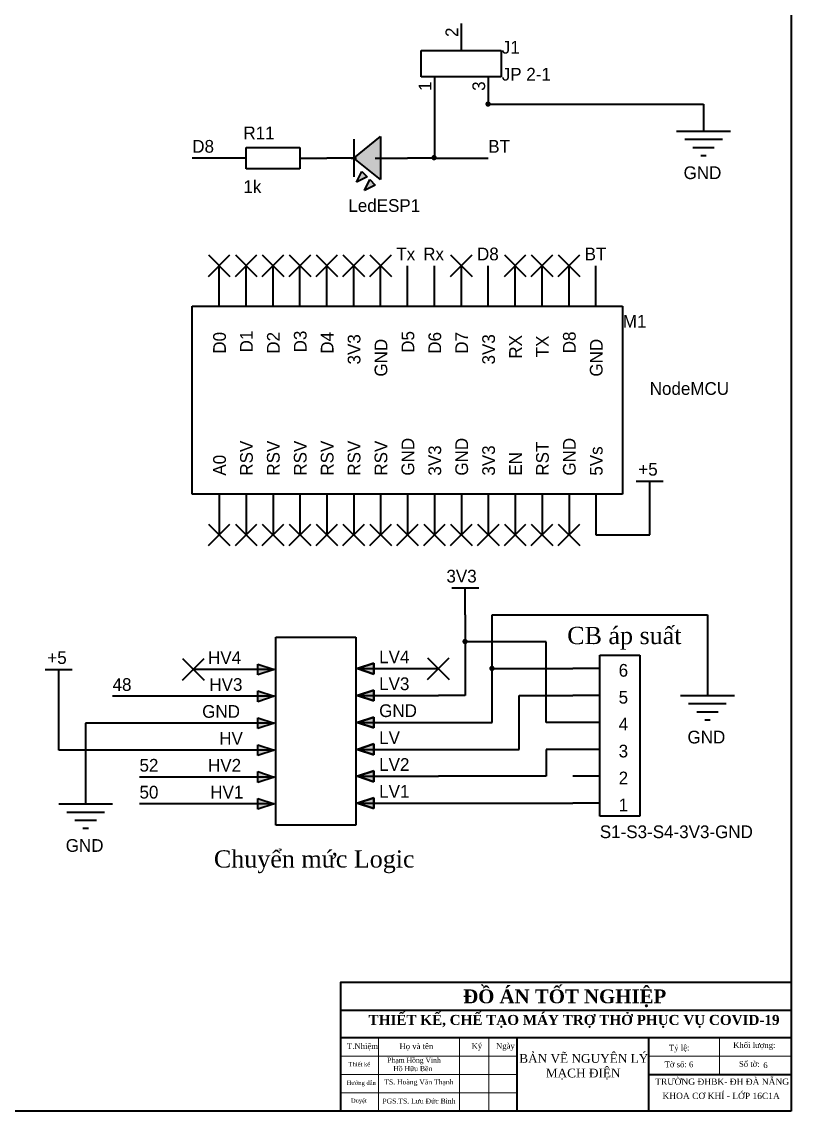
# Model space of a CAD drawing. Header units: inches. Extents: x -122986 to 27550, y -4965 to 6170.
# Drawn here: x 9029 to 9336.3, y 390.3 to 825.4 of the extents above; entities that cross this region are included whole.
import ezdxf

# ---------------------------------------------------------------- set-up
doc = ezdxf.new("R2010")
doc.units = ezdxf.units.IN
doc.header["$LTSCALE"] = 2
doc.header["$MEASUREMENT"] = 0
for name, color, linetype, lineweight in [('1 mãnh', 7, 'Continuous', 5), ('1 Đậm', 7, 'Continuous', 50), ('đường nhạt', 5, 'Continuous', 25)]:
    doc.layers.add(name, color=color, linetype=linetype, lineweight=lineweight)
doc.layers.add('d-manh', color=2, linetype='Continuous')
doc.styles.add('SON', font='times.ttf')
doc.styles.add('TCVN', font='times.ttf', dxfattribs={"height": 2.5})
doc.styles.add('telex', font='VTIMEN.TTF', dxfattribs={"height": 8})
doc.styles.add('vn', font='VTIMEN.TTF', dxfattribs={"height": 4})

msp = doc.modelspace()

# ---------------------------------------------------------------- hatches: boundary and pattern name
at = {"layer": '1 mãnh', "lineweight": 13, "ltscale": 15}
h = msp.add_hatch(color=256, dxfattribs=at)
h.dxf.hatch_style = 1
h.paths.add_polyline_path([(9214.166, 792.522), (9215.241, 792.522), (9216.315, 792.522, 1)])
h.paths.add_polyline_path([(9216.315, 792.522), (9215.241, 792.522), (9215.241, 791.448, 0.4142136)])
h.paths.add_polyline_path([(9215.241, 792.522), (9214.166, 792.522, 0.4142136), (9215.241, 791.448)])
h = msp.add_hatch(color=5, dxfattribs=at)
h.dxf.hatch_style = 1
h.paths.add_polyline_path([(9172.338, 779.534), (9161.59, 770.936), (9172.338, 762.338)])
h.paths.add_polyline_path([(9164.815, 765.562), (9162.665, 761.263), (9166.964, 763.413)])
h.paths.add_polyline_path([(9168.039, 762.338), (9165.889, 758.039), (9170.188, 760.188)])
h = msp.add_hatch(color=256, dxfattribs=at)
h.dxf.hatch_style = 1
h.paths.add_polyline_path([(9192.585, 771.117), (9193.66, 771.117), (9194.735, 771.117, 1)])
h.paths.add_polyline_path([(9194.735, 771.117), (9193.66, 771.117), (9193.66, 770.042, 0.4142136)])
h.paths.add_polyline_path([(9193.66, 771.117), (9192.585, 771.117, 0.4142136), (9193.66, 770.042)])
h = msp.add_hatch(color=256, dxfattribs=at)
h.dxf.hatch_style = 1
h.paths.add_polyline_path([(9204.981, 577.871), (9206.055, 577.871), (9207.13, 577.871, 1)])
h.paths.add_polyline_path([(9207.13, 577.871), (9206.055, 577.871), (9206.055, 576.796, 0.4142136)])
h.paths.add_polyline_path([(9206.055, 577.871), (9204.981, 577.871, 0.4142136), (9206.055, 576.796)])
h = msp.add_hatch(color=256, dxfattribs=at)
h.dxf.hatch_style = 1
h.paths.add_polyline_path([(9215.728, 567.124), (9216.803, 567.124), (9217.878, 567.124, 1)])
h.paths.add_polyline_path([(9217.878, 567.124), (9216.803, 567.124), (9216.803, 566.049, 0.4142136)])
h.paths.add_polyline_path([(9216.803, 567.124), (9215.728, 567.124, 0.4142136), (9216.803, 566.049)])

# ---------------------------------------------------------------- linework, layer by layer
at = {"lineweight": 20, "ltscale": 2}
for p, q in [((9171.464, 390.277), (9171.464, 419.652)), ((9203.883, 390.277), (9203.883, 419.652)), ((9215.587, 390.277), (9215.587, 419.652)), ((9307.686, 404.964), (9307.686, 419.652)), ((9156.321, 412.308), (9226.832, 412.308)), ((9279.429, 412.308), (9336.321, 412.308)), ((9156.321, 404.964), (9226.832, 404.964)), ((9156.321, 397.621), (9226.832, 397.621))]:
    msp.add_line(p, q, dxfattribs=at)
at = {"layer": '1 Đậm', "lineweight": 40}
for p, q in [((9336.321, 1230.277), (9336.321, 390.277)), ((9204.581, 813.926), (9204.581, 824.674)), ((9188.46, 813.933), (9220.52, 813.933)), ((9188.46, 803.359), (9188.46, 813.933)), ((9220.52, 813.933), (9220.52, 803.359)), ((9220.52, 803.359), (9188.46, 803.359)), ((9193.833, 803.179), (9193.833, 792.431)), ((9215.328, 803.179), (9215.328, 792.431)), ((9215.328, 803.179), (9215.328, 792.431)), ((9193.833, 792.431), (9193.833, 770.936)), ((9215.328, 792.431), (9301.308, 792.431)), ((9301.308, 792.431), (9301.308, 781.683)), ((9161.59, 770.936), (9172.338, 779.534)), ((9161.59, 770.936), (9172.338, 779.534)), ((9172.338, 779.534), (9172.338, 762.338)), ((9172.338, 779.534), (9172.338, 779.534)), ((9172.338, 779.534), (9172.338, 762.338)), ((9290.561, 781.683), (9312.056, 781.683)), ((9118.6, 766.637), (9118.6, 775.235)), ((9118.6, 775.235), (9140.095, 775.235)), ((9140.095, 775.235), (9140.095, 766.637)), ((9161.59, 778.459), (9161.59, 763.413)), ((9293.785, 778.459), (9308.832, 778.459)), ((9297.009, 775.235), (9305.607, 775.235)), ((9107.853, 770.936), (9097.105, 770.936)), ((9118.6, 770.936), (9107.853, 770.936)), ((9140.095, 770.936), (9150.843, 770.936)), ((9161.59, 770.936), (9150.843, 770.936)), ((9160.516, 770.936), (9162.665, 770.936)), ((9172.338, 762.338), (9161.59, 770.936)), ((9172.338, 762.338), (9161.59, 770.936)), ((9170.188, 770.936), (9173.413, 770.936)), ((9172.338, 770.936), (9183.085, 770.936)), ((9193.833, 770.936), (9183.085, 770.936)), ((9193.833, 770.936), (9215.328, 770.936)), ((9300.234, 772.011), (9302.383, 772.011)), ((9140.095, 766.637), (9118.6, 766.637)), ((9162.665, 761.263), (9164.815, 765.562)), ((9162.665, 761.263), (9164.815, 765.562)), ((9166.964, 763.413), (9162.665, 761.263)), ((9166.964, 763.413), (9162.665, 761.263)), ((9164.815, 765.562), (9166.964, 763.413)), ((9164.815, 765.562), (9164.815, 765.562)), ((9164.815, 765.562), (9166.964, 763.413)), ((9165.889, 758.039), (9168.039, 762.338)), ((9165.889, 758.039), (9168.039, 762.338)), ((9166.964, 763.413), (9166.964, 763.413)), ((9168.039, 762.338), (9170.188, 760.188)), ((9168.039, 762.338), (9168.039, 762.338)), ((9168.039, 762.338), (9170.188, 760.188)), ((9172.338, 762.338), (9172.338, 762.338)), ((9170.188, 760.188), (9165.889, 758.039)), ((9170.188, 760.188), (9165.889, 758.039)), ((9170.188, 760.188), (9170.188, 760.188)), ((9103.554, 732.245), (9112.152, 723.647)), ((9103.554, 723.647), (9112.152, 732.245)), ((9114.301, 732.245), (9122.899, 723.647)), ((9114.301, 723.647), (9122.899, 732.245)), ((9125.049, 732.245), (9133.647, 723.647)), ((9125.049, 723.647), (9133.647, 732.245)), ((9135.796, 732.245), (9144.394, 723.647)), ((9135.796, 723.647), (9144.394, 732.245)), ((9146.544, 732.245), (9155.142, 723.647)), ((9146.544, 723.647), (9155.142, 732.245)), ((9157.291, 732.245), (9165.889, 723.647)), ((9157.291, 723.647), (9165.889, 732.245)), ((9168.039, 732.245), (9176.637, 723.647)), ((9168.039, 723.647), (9176.637, 732.245)), ((9200.282, 732.245), (9208.88, 723.647)), ((9200.282, 723.647), (9208.88, 732.245)), ((9221.777, 732.245), (9230.375, 723.647)), ((9221.777, 723.647), (9230.375, 732.245)), ((9232.524, 732.245), (9241.122, 723.647)), ((9232.524, 723.647), (9241.122, 732.245)), ((9243.272, 732.245), (9251.87, 723.647)), ((9243.272, 723.647), (9251.87, 732.245)), ((9107.853, 711.824), (9107.853, 727.946)), ((9118.6, 711.824), (9118.6, 727.946)), ((9129.348, 711.824), (9129.348, 727.946)), ((9140.095, 711.824), (9140.095, 727.946)), ((9150.843, 711.824), (9150.843, 727.946)), ((9161.59, 711.824), (9161.59, 727.946)), ((9172.338, 711.824), (9172.338, 727.946)), ((9183.085, 711.824), (9183.085, 727.946)), ((9193.833, 711.824), (9193.833, 727.946)), ((9204.581, 711.824), (9204.581, 727.946)), ((9215.328, 711.824), (9215.328, 727.946)), ((9226.076, 711.824), (9226.076, 727.946)), ((9236.823, 711.824), (9236.823, 727.946)), ((9247.571, 711.824), (9247.571, 727.946)), ((9258.318, 711.824), (9258.318, 727.946)), ((9097.103, 711.826), (9268.884, 711.826)), ((9097.103, 636.777), (9097.103, 711.826)), ((9268.884, 711.826), (9268.884, 636.777)), ((9274.44, 641.965), (9285.187, 641.965)), ((9279.813, 631.218), (9279.813, 641.965)), ((9268.884, 636.777), (9097.103, 636.777)), ((9107.853, 636.592), (9107.853, 620.47)), ((9118.6, 636.592), (9118.6, 620.47)), ((9129.348, 636.592), (9129.348, 620.47)), ((9140.095, 636.592), (9140.095, 620.47)), ((9150.843, 636.592), (9150.843, 620.47)), ((9161.59, 636.592), (9161.59, 620.47)), ((9172.338, 636.592), (9172.338, 620.47)), ((9183.085, 636.592), (9183.085, 620.47)), ((9193.833, 636.592), (9193.833, 620.47)), ((9204.581, 636.592), (9204.581, 620.47)), ((9215.328, 636.592), (9215.328, 620.47)), ((9226.076, 636.592), (9226.076, 620.47)), ((9236.823, 636.592), (9236.823, 620.47)), ((9247.571, 636.592), (9247.571, 620.47)), ((9258.318, 636.592), (9258.318, 620.47)), ((9279.813, 620.47), (9279.813, 631.218)), ((9103.554, 624.769), (9112.152, 616.171)), ((9103.554, 616.171), (9112.152, 624.769)), ((9114.301, 624.769), (9122.899, 616.171)), ((9114.301, 616.171), (9122.899, 624.769)), ((9125.049, 624.769), (9133.647, 616.171)), ((9125.049, 616.171), (9133.647, 624.769)), ((9135.796, 624.769), (9144.394, 616.171)), ((9135.796, 616.171), (9144.394, 624.769)), ((9146.544, 624.769), (9155.142, 616.171)), ((9146.544, 616.171), (9155.142, 624.769)), ((9157.291, 624.769), (9165.889, 616.171)), ((9157.291, 616.171), (9165.889, 624.769)), ((9168.039, 624.769), (9176.637, 616.171)), ((9168.039, 616.171), (9176.637, 624.769)), ((9178.786, 624.769), (9187.384, 616.171)), ((9178.786, 616.171), (9187.384, 624.769)), ((9189.534, 624.769), (9198.132, 616.171)), ((9189.534, 616.171), (9198.132, 624.769)), ((9200.282, 624.769), (9208.88, 616.171)), ((9200.282, 616.171), (9208.88, 624.769)), ((9211.029, 624.769), (9219.627, 616.171)), ((9211.029, 616.171), (9219.627, 624.769)), ((9221.777, 624.769), (9230.375, 616.171)), ((9221.777, 616.171), (9230.375, 624.769)), ((9232.524, 624.769), (9241.122, 616.171)), ((9232.524, 616.171), (9241.122, 624.769)), ((9243.272, 624.769), (9251.87, 616.171)), ((9243.272, 616.171), (9251.87, 624.769)), ((9258.318, 620.47), (9279.813, 620.47)), ((9200.769, 599.275), (9211.517, 599.275)), ((9206.143, 588.527), (9206.143, 599.275)), ((9206.143, 588.527), (9206.143, 577.78)), ((9216.89, 567.032), (9216.89, 588.527)), ((9216.89, 588.527), (9302.871, 588.527)), ((9302.871, 588.527), (9302.871, 567.032)), ((9130.419, 579.634), (9162.489, 579.634)), ((9130.419, 504.574), (9130.419, 579.634)), ((9162.489, 579.634), (9162.489, 504.574)), ((9238.385, 577.78), (9206.143, 577.78)), ((9206.143, 577.78), (9206.143, 556.285)), ((9238.385, 545.537), (9238.385, 577.78)), ((9093.214, 571.032), (9101.812, 562.434)), ((9093.214, 562.434), (9101.812, 571.032)), ((9191.096, 571.331), (9199.694, 562.733)), ((9191.096, 562.733), (9199.694, 571.331)), ((9259.883, 572.41), (9275.829, 572.41)), ((9259.883, 508.103), (9259.883, 572.41)), ((9275.829, 572.41), (9275.829, 508.103)), ((9038.401, 566.733), (9049.149, 566.733)), ((9043.775, 555.985), (9043.775, 566.733)), ((9129.755, 566.733), (9097.513, 566.733)), ((9123.307, 568.882), (9129.755, 566.733)), ((9123.307, 564.583), (9123.307, 568.882)), ((9123.307, 568.882), (9123.307, 568.882)), ((9123.307, 564.583), (9123.307, 568.882)), ((9123.307, 568.882), (9129.755, 566.733)), ((9129.755, 566.733), (9123.307, 564.583)), ((9129.755, 566.733), (9123.307, 564.583)), ((9129.348, 566.733), (9129.348, 566.733)), ((9169.601, 569.182), (9163.153, 567.032)), ((9163.153, 567.032), (9169.601, 569.182)), ((9163.153, 567.032), (9169.601, 564.883)), ((9169.601, 564.883), (9163.153, 567.032)), ((9163.153, 567.032), (9195.395, 567.032)), ((9169.601, 564.883), (9169.601, 569.182)), ((9169.601, 569.182), (9169.601, 569.182)), ((9169.601, 569.182), (9169.601, 564.883)), ((9216.89, 545.537), (9216.89, 567.032)), ((9216.89, 567.032), (9249.133, 567.032)), ((9259.881, 567.032), (9249.133, 567.032)), ((9302.871, 567.032), (9302.871, 556.285)), ((9169.601, 564.883), (9169.601, 564.883)), ((9123.307, 558.134), (9129.755, 555.985)), ((9123.307, 553.835), (9123.307, 558.134)), ((9123.307, 558.134), (9123.307, 558.134)), ((9123.307, 553.835), (9123.307, 558.134)), ((9123.307, 558.134), (9129.755, 555.985)), ((9169.601, 558.434), (9163.153, 556.285)), ((9163.153, 556.285), (9169.601, 558.434)), ((9169.601, 554.135), (9169.601, 558.434)), ((9169.601, 558.434), (9169.601, 558.434)), ((9169.601, 558.434), (9169.601, 554.135)), ((9043.775, 534.49), (9043.775, 555.985)), ((9097.513, 555.985), (9065.27, 555.985)), ((9129.755, 555.985), (9097.513, 555.985)), ((9129.755, 555.985), (9123.307, 553.835)), ((9129.755, 555.985), (9123.307, 553.835)), ((9129.348, 555.985), (9129.348, 555.985)), ((9163.153, 556.285), (9169.601, 554.135)), ((9169.601, 554.135), (9163.153, 556.285)), ((9163.153, 556.285), (9195.395, 556.285)), ((9169.601, 554.135), (9169.601, 554.135)), ((9206.143, 556.285), (9195.395, 556.285)), ((9227.638, 534.79), (9227.638, 556.285)), ((9227.638, 556.285), (9249.133, 556.285)), ((9259.881, 556.285), (9249.133, 556.285)), ((9292.123, 556.285), (9313.618, 556.285)), ((9295.347, 553.06), (9310.394, 553.06)), ((9298.572, 549.836), (9307.17, 549.836)), ((9097.513, 545.237), (9054.523, 545.237)), ((9054.523, 545.237), (9054.523, 523.742)), ((9129.755, 545.237), (9097.513, 545.237)), ((9123.307, 547.387), (9129.755, 545.237)), ((9123.307, 543.088), (9123.307, 547.387)), ((9123.307, 547.387), (9123.307, 547.387)), ((9123.307, 543.088), (9123.307, 547.387)), ((9123.307, 547.387), (9129.755, 545.237)), ((9129.755, 545.237), (9123.307, 543.088)), ((9129.755, 545.237), (9123.307, 543.088)), ((9129.348, 545.237), (9129.348, 545.237)), ((9169.601, 547.687), (9163.153, 545.537)), ((9163.153, 545.537), (9169.601, 547.687)), ((9163.153, 545.537), (9169.601, 543.388)), ((9169.601, 543.388), (9163.153, 545.537)), ((9163.153, 545.537), (9195.395, 545.537)), ((9169.601, 543.388), (9169.601, 547.687)), ((9169.601, 547.687), (9169.601, 547.687)), ((9169.601, 547.687), (9169.601, 543.388)), ((9195.395, 545.537), (9216.89, 545.537)), ((9249.133, 545.537), (9238.385, 545.537)), ((9259.881, 545.537), (9249.133, 545.537)), ((9301.796, 546.612), (9303.945, 546.612)), ((9169.601, 543.388), (9169.601, 543.388)), ((9123.307, 536.639), (9129.755, 534.49)), ((9123.307, 532.34), (9123.307, 536.639)), ((9123.307, 536.639), (9123.307, 536.639)), ((9123.307, 532.34), (9123.307, 536.639)), ((9123.307, 536.639), (9129.755, 534.49)), ((9169.601, 536.939), (9163.153, 534.79)), ((9163.153, 534.79), (9169.601, 536.939)), ((9169.601, 532.64), (9169.601, 536.939)), ((9169.601, 536.939), (9169.601, 536.939)), ((9169.601, 536.939), (9169.601, 532.64)), ((9097.513, 534.49), (9043.775, 534.49)), ((9129.755, 534.49), (9097.513, 534.49)), ((9129.755, 534.49), (9123.307, 532.34)), ((9129.755, 534.49), (9123.307, 532.34)), ((9129.348, 534.49), (9129.348, 534.49)), ((9163.153, 534.79), (9169.601, 532.64)), ((9169.601, 532.64), (9163.153, 534.79)), ((9163.153, 534.79), (9195.395, 534.79)), ((9169.601, 532.64), (9169.601, 532.64)), ((9195.395, 534.79), (9227.638, 534.79)), ((9249.133, 534.79), (9238.385, 534.79)), ((9238.385, 534.79), (9238.385, 524.042)), ((9259.881, 534.79), (9249.133, 534.79)), ((9054.523, 523.742), (9054.523, 512.995)), ((9097.513, 523.742), (9076.018, 523.742)), ((9129.755, 523.742), (9097.513, 523.742)), ((9123.307, 525.892), (9129.755, 523.742)), ((9123.307, 521.593), (9123.307, 525.892)), ((9123.307, 525.892), (9123.307, 525.892)), ((9123.307, 521.593), (9123.307, 525.892)), ((9123.307, 525.892), (9129.755, 523.742)), ((9129.755, 523.742), (9123.307, 521.593)), ((9129.755, 523.742), (9123.307, 521.593)), ((9129.348, 523.742), (9129.348, 523.742)), ((9169.601, 526.192), (9163.153, 524.042)), ((9163.153, 524.042), (9169.601, 526.192)), ((9163.153, 524.042), (9169.601, 521.893)), ((9169.601, 521.893), (9163.153, 524.042)), ((9163.153, 524.042), (9195.395, 524.042)), ((9169.601, 521.893), (9169.601, 526.192)), ((9169.601, 526.192), (9169.601, 526.192)), ((9169.601, 526.192), (9169.601, 521.893)), ((9238.385, 524.042), (9195.395, 524.042)), ((9259.881, 524.042), (9249.133, 524.042)), ((9169.601, 521.893), (9169.601, 521.893)), ((9123.307, 515.144), (9129.755, 512.995)), ((9123.307, 510.845), (9123.307, 515.144)), ((9123.307, 515.144), (9123.307, 515.144)), ((9123.307, 510.845), (9123.307, 515.144)), ((9123.307, 515.144), (9129.755, 512.995)), ((9169.601, 515.444), (9163.153, 513.295)), ((9163.153, 513.295), (9169.601, 515.444)), ((9169.601, 511.145), (9169.601, 515.444)), ((9169.601, 515.444), (9169.601, 515.444)), ((9169.601, 515.444), (9169.601, 511.145)), ((9043.775, 512.995), (9065.27, 512.995)), ((9046.999, 509.771), (9062.046, 509.771)), ((9097.513, 512.995), (9076.018, 512.995)), ((9129.755, 512.995), (9097.513, 512.995)), ((9129.755, 512.995), (9123.307, 510.845)), ((9129.755, 512.995), (9123.307, 510.845)), ((9129.348, 512.995), (9129.348, 512.995)), ((9163.153, 513.295), (9169.601, 511.145)), ((9169.601, 511.145), (9163.153, 513.295)), ((9163.153, 513.295), (9195.395, 513.295)), ((9169.601, 511.145), (9169.601, 511.145)), ((9195.395, 513.295), (9249.133, 513.295)), ((9259.881, 513.295), (9249.133, 513.295)), ((9050.224, 506.546), (9058.822, 506.546)), ((9275.829, 508.103), (9259.883, 508.103)), ((9053.448, 503.322), (9055.597, 503.322)), ((9162.489, 504.574), (9130.419, 504.574)), ((9336.321, 390.277), (8148.321, 390.277))]:
    msp.add_line(p, q, dxfattribs=at)
at = {"layer": '1 Đậm', "lineweight": 40, "ltscale": 0.2}
for p, q in [((9156.321, 430.668), (9336.321, 430.668)), ((9156.321, 419.652), (9336.321, 419.652)), ((9226.832, 390.277), (9226.832, 419.652)), ((9279.429, 390.277), (9279.429, 419.652)), ((9279.429, 404.964), (9336.321, 404.964))]:
    msp.add_line(p, q, dxfattribs=at)
at = {"layer": '1 Đậm', "lineweight": 40, "ltscale": 15}
msp.add_lwpolyline([(9336.321, 441.684), (9156.321, 441.684), (9156.321, 390.277)], dxfattribs=at)
at = {"layer": '1 Đậm', "lineweight": 40}
for points in [[(9123.097, 564.292), (9130.419, 566.733), (9123.097, 569.173)], [(9169.811, 569.473), (9162.489, 567.032), (9169.811, 564.591)], [(9123.097, 553.544), (9130.419, 555.985), (9123.097, 558.426)], [(9169.811, 558.725), (9162.489, 556.285), (9169.811, 553.844)], [(9123.097, 542.797), (9130.419, 545.237), (9123.097, 547.678)], [(9169.811, 547.978), (9162.489, 545.537), (9169.811, 543.096)], [(9123.097, 532.049), (9130.419, 534.49), (9123.097, 536.931)], [(9169.811, 537.23), (9162.489, 534.79), (9169.811, 532.349)], [(9169.811, 526.483), (9162.489, 524.042), (9169.811, 521.601)], [(9123.097, 521.302), (9130.419, 523.742), (9123.097, 526.183)], [(9123.097, 510.554), (9130.419, 512.995), (9123.097, 515.436)], [(9169.811, 515.735), (9162.489, 513.295), (9169.811, 510.854)]]:
    msp.add_solid(points, dxfattribs=at)

# ---------------------------------------------------------------- texts
at = {"lineweight": 20, "ltscale": 2, "style": 'vn'}
for s, insert, char_height, width, attachment_point in [('{\\fTimes New Roman|b0|i0|c0|p18;CB áp suất}', (9269.674, 579.159), 6.88487, 96.16845, 5), ('{\\fTimes New Roman|b0|i0|c0|p18;Chuyển mức Logic}', (9145.812, 489.896), 6.88487, 96.16845, 5), ('{\\fTimes New Roman|b1|i0|c0|p18;ĐỒ ÁN TỐT NGHIỆP}', (9245.835, 435.333), 5.50789, 165.23678, 5), ('\\A1;\\pi8.97362;{\\fTimes New Roman|b1|i0|c0|p18;THIẾT KẾ\\fTimes New Roman|b1|i0|c163|p18;, CHẾ TẠO \\fTimes New Roman|b1|i0|c0|p18;MÁY TRỢ THỞ PHỤC VỤ COVID-19}', (9158.54, 428.735), 4, 178.33453, 1), ('{\\fTimes New Roman|b0|i0|c0|p18;Khối lượng:}', (9321.573, 416.294), 2.29496, 16.29283, 5), ('{\\fTimes New Roman|b0|i0|c0|p18;T.Nhiệm}', (9165.097, 415.98), 2.29496, 13.76973, 5), ('{\\fTimes New Roman|b0|i0|c0|p18;Họ và tên}', (9186.6, 415.94), 2.29496, 22.94955, 5), ('{\\fTimes New Roman|b0|i0|c0|p18;Ký}', (9210.768, 415.98), 2.29496, 13.76973, 5), ('{\\fTimes New Roman|b0|i0|c0|p18;Tỷ lệ: }', (9291.583, 415.275), 2.29496, 17.0612, 5), ('{\\fTimes New Roman|b0|i0|c0|p18;Thiết kế}', (9163.833, 409.032), 1.7, 13.76973, 5), ('{\\fTimes New Roman|b0|i0|c0|p18;Tờ số: 6 }', (9291.493, 408.961), 2.29496, 13.76973, 5), ('{\\fTimes New Roman|b0|i0|c0|p18;Số tờ:   }', (9319.6, 409.125), 2.29496, 13.76973, 5), ('{\\fTimes New Roman|b0|i0|c0|p18;6 }', (9326.037, 408.627), 2.29496, 13.76973, 5), ('{\\fTimes New Roman|b0|i0|c0|p18;Hướng dẫn}', (9164.585, 401.337), 1.7, 13.76973, 5), ('{\\fTimes New Roman|b0|i0|c0|p18;Duyệt}', (9163.651, 394.224), 1.7, 13.76973, 5)]:
    msp.add_mtext(s, dxfattribs=dict(at, insert=insert, char_height=char_height, width=width, attachment_point=attachment_point))
at = {"lineweight": 50, "ltscale": 2, "insert": (9222.169, 415.98), "char_height": 2.29496, "width": 13.76973, "attachment_point": 5, "style": 'vn'}
msp.add_mtext('{\\fTimes New Roman|b0|i0|c0|p18;Ngày}', dxfattribs=at)
at = {"layer": '1 Đậm', "lineweight": 40, "style": 'telex'}
for s, height, p in [('2', 5.078, (9203.319, 819.3)), ('1', 5.078, (9192.572, 797.805)), ('3', 5.078, (9214.067, 797.805)), ('D0', 5.0776, (9110.521, 692.819)), ('D1', 5.0776, (9121.269, 693.357)), ('D2', 5.0776, (9132.016, 692.819)), ('D3', 5.0776, (9142.764, 693.357)), ('D4', 5.0776, (9153.511, 692.819)), ('D5', 5.0776, (9185.754, 693.178)), ('D6', 5.0776, (9196.502, 692.819)), ('D7', 5.0776, (9207.249, 692.819)), ('D8', 5.0776, (9250.24, 692.998)), ('3V3', 5.0776, (9164.259, 688.513)), ('GND', 5.0776, (9175.006, 683.669)), ('3V3', 5.0776, (9217.997, 688.513)), ('RX', 5.0776, (9228.744, 690.845)), ('TX', 5.0776, (9239.492, 691.384)), ('GND', 5.0776, (9260.987, 683.669)), ('RSV', 5.0776, (9121.269, 644.115)), ('RSV', 5.0776, (9132.016, 644.115)), ('RSV', 5.0776, (9142.764, 644.115)), ('RSV', 5.0776, (9153.511, 644.115)), ('RSV', 5.0776, (9164.259, 644.115)), ('RSV', 5.0776, (9175.006, 644.115)), ('GND', 5.0776, (9185.754, 644.115)), ('GND', 5.0776, (9207.249, 644.115)), ('RST', 5.0776, (9239.492, 644.115)), ('GND', 5.0776, (9250.239, 644.115)), ('3V3', 5.0776, (9196.502, 644.115)), ('3V3', 5.0776, (9217.997, 644.115)), ('EN', 5.0776, (9228.744, 644.115)), ('5Vs', 5.0776, (9260.987, 644.115)), ('A0', 5.0776, (9110.521, 644.115))]:
    msp.add_text(s, height=height, rotation=90, dxfattribs=at).set_placement(p)
for s, height, p in [('J1', 5.0776, (9220.702, 812.66)), ('JP 2-1', 5.0776, (9220.702, 801.912)), ('R11', 5.0776, (9117.525, 778.476)), ('D8', 5.0776, (9097.105, 773.102)), ('BT', 5.0776, (9215.328, 773.102)), ('GND', 5.0776, (9293.34, 762.556)), ('1k', 5.0776, (9117.525, 756.981)), ('LedESP1', 5.0776, (9159.441, 749.458)), ('Tx', 5.0776, (9178.585, 730.112)), ('Rx', 5.0776, (9189.333, 730.112)), ('D8', 5.0776, (9210.828, 730.112)), ('BT', 5.0776, (9253.818, 730.112)), ('M1', 5.0776, (9269.066, 703.243)), ('NodeMCU', 5.0776, (9279.813, 676.375)), ('+5', 5.0776, (9275.238, 644.132)), ('3V3', 5.0776, (9198.607, 601.441)), ('+5', 5.0776, (9039.2, 568.899)), ('HV4', 5.0776, (9103.395, 568.899)), ('LV4', 5.0776, (9171.751, 569.199)), ('6', 5.078, (9267.404, 563.825)), ('48', 5.0776, (9065.27, 558.152)), ('HV3', 5.0776, (9103.933, 558.152)), ('LV3', 5.0776, (9171.751, 558.451)), ('5', 5.078, (9267.404, 553.077)), ('GND', 5.0776, (9171.751, 547.704)), ('GND', 5.0776, (9101.063, 547.404)), ('4', 5.078, (9267.404, 542.33)), ('HV', 5.0776, (9107.88, 536.656)), ('LV', 5.0776, (9171.751, 536.956)), ('GND', 5.0776, (9294.902, 537.158)), ('3', 5.078, (9267.404, 531.582)), ('52', 5.0776, (9076.018, 525.909)), ('HV2', 5.0776, (9103.395, 525.909)), ('LV2', 5.0776, (9171.751, 526.209)), ('2', 5.078, (9267.404, 520.835)), ('50', 5.0776, (9076.018, 515.161)), ('HV1', 5.0776, (9104.292, 515.161)), ('LV1', 5.0776, (9171.751, 515.461)), ('1', 5.078, (9267.404, 510.087)), ('S1-S3-S4-3V3-GND', 5.07758, (9259.881, 499.34)), ('GND', 5.0776, (9046.554, 493.868))]:
    msp.add_text(s, height=height, dxfattribs=at).set_placement(p)
at = {"layer": 'd-manh', "lineweight": 25, "char_height": 2, "attachment_point": 5, "style": 'SON'}
for s, insert, width in [('Phạm Hồng Vinh', (9185.664, 410.34), 31.46391), ('Hồ Hữu Bền', (9185.176, 407.259), 31.46391), ('TS. Hoàng Văn Thạnh', (9187.624, 401.637), 36.08725), ('PGS.TS. Lưu Đức Bình', (9187.624, 394.293), 36.08725)]:
    msp.add_mtext(s, dxfattribs=dict(at, insert=insert, width=width))
at = {"layer": 'đường nhạt', "ltscale": 0.2, "insert": (9196.264, 413.106), "char_height": 3.5, "attachment_point": 1, "style": 'TCVN'}
msp.add_mtext_dynamic_manual_height_columns('\\pi31.443;BẢN VẼ NGUYÊN LÝ \\P\\pi42.063;MẠCH ĐIỆN', width=82.80917, gutter_width=12.5, heights=[38.27], dxfattribs=at)
at = {"layer": 'đường nhạt', "ltscale": 0.2, "char_height": 2.5, "width": 102.57599, "attachment_point": 1, "style": 'TCVN'}
for s, insert in [('{\\fTimes New Roman|b0|i0|c186|p18;TR}Ư{\\fTimes New Roman|b0|i0|c186|p18;ỜNG ĐH}BK- ĐH {\\fTimes New Roman|b0|i0|c186|p18;ĐÀ NẴNG}', (9281.991, 403.32)), ('KHOA CƠ KHÍ - LỚP 16C1A', (9284.888, 397.653))]:
    msp.add_mtext(s, dxfattribs=dict(at, insert=insert))

doc.saveas('drawing.dxf')
